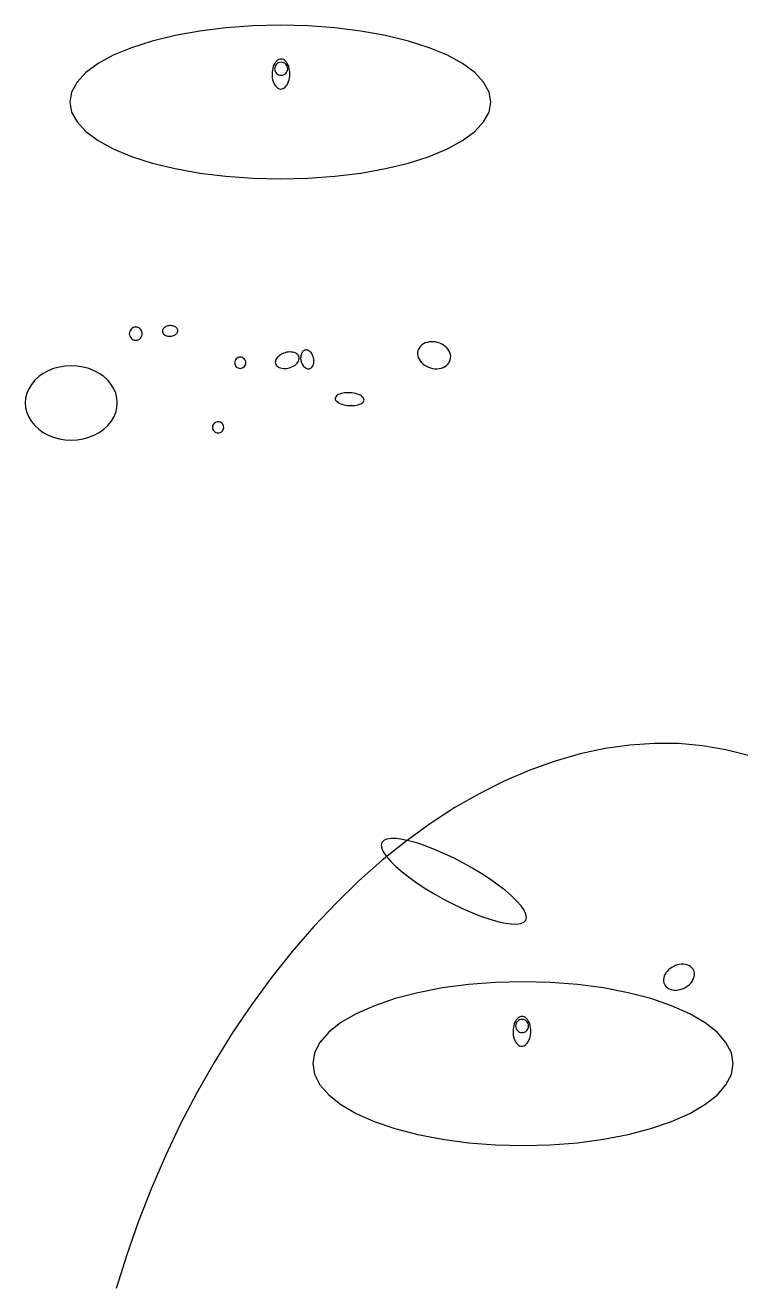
# Model space of a CAD drawing. Extents: x -1 to 217, y -22 to 302.
# Drawn here: x 132.1 to 170.5, y 66.3 to 134.1 of the extents above; entities that cross this region are included whole.
import ezdxf

# ---------------------------------------------------------------- set-up
doc = ezdxf.new("R2010")
doc.units = 0

msp = doc.modelspace()

# ---------------------------------------------------------------- linework, layer by layer
at = {"layer": 'CIRCLES'}
for p, q in [((145.472, 131.81), (145.465, 131.741)), ((145.465, 131.741), (145.472, 131.673)), ((145.492, 131.876), (145.472, 131.81)), ((145.472, 131.673), (145.492, 131.607)), ((145.524, 131.937), (145.492, 131.876)), ((145.492, 131.607), (145.524, 131.546)), ((145.568, 131.99), (145.524, 131.937)), ((145.524, 131.546), (145.568, 131.492)), ((145.621, 132.034), (145.568, 131.99)), ((145.682, 132.067), (145.621, 132.034)), ((145.748, 132.087), (145.682, 132.067)), ((145.817, 132.094), (145.748, 132.087)), ((145.886, 132.087), (145.817, 132.094)), ((145.952, 132.067), (145.886, 132.087)), ((146.013, 132.034), (145.952, 132.067)), ((146.066, 131.99), (146.013, 132.034)), ((146.11, 131.937), (146.066, 131.99)), ((146.066, 131.492), (146.11, 131.546)), ((146.143, 131.876), (146.11, 131.937)), ((146.11, 131.546), (146.143, 131.607)), ((146.163, 131.81), (146.143, 131.876)), ((146.143, 131.607), (146.163, 131.673)), ((146.169, 131.741), (146.163, 131.81)), ((146.163, 131.673), (146.169, 131.741)), ((145.568, 131.492), (145.621, 131.448)), ((145.621, 131.448), (145.682, 131.416)), ((145.682, 131.416), (145.748, 131.396)), ((145.748, 131.396), (145.817, 131.389)), ((145.817, 131.389), (145.886, 131.396)), ((145.886, 131.396), (145.952, 131.416)), ((145.952, 131.416), (146.013, 131.448)), ((146.013, 131.448), (146.066, 131.492)), ((137.661, 117.564), (137.654, 117.496)), ((137.654, 117.496), (137.661, 117.428)), ((137.68, 117.63), (137.661, 117.564)), ((137.661, 117.428), (137.68, 117.362)), ((137.713, 117.69), (137.68, 117.63)), ((137.68, 117.362), (137.713, 117.302)), ((137.756, 117.743), (137.713, 117.69)), ((137.713, 117.302), (137.756, 117.249)), ((137.809, 117.787), (137.756, 117.743)), ((137.869, 117.819), (137.809, 117.787)), ((137.935, 117.839), (137.869, 117.819)), ((138.003, 117.845), (137.935, 117.839)), ((138.071, 117.839), (138.003, 117.845)), ((138.137, 117.819), (138.071, 117.839)), ((138.197, 117.787), (138.137, 117.819)), ((138.25, 117.743), (138.197, 117.787)), ((138.294, 117.69), (138.25, 117.743)), ((138.25, 117.249), (138.294, 117.302)), ((138.326, 117.63), (138.294, 117.69)), ((138.294, 117.302), (138.326, 117.362)), ((138.346, 117.564), (138.326, 117.63)), ((138.326, 117.362), (138.346, 117.428)), ((138.352, 117.496), (138.346, 117.564)), ((138.346, 117.428), (138.352, 117.496)), ((137.756, 117.249), (137.809, 117.206)), ((137.809, 117.206), (137.869, 117.173)), ((137.869, 117.173), (137.935, 117.154)), ((137.935, 117.154), (138.003, 117.147)), ((138.003, 117.147), (138.071, 117.154)), ((138.071, 117.154), (138.137, 117.173)), ((138.137, 117.173), (138.197, 117.206)), ((138.197, 117.206), (138.25, 117.249)), ((143.321, 115.989), (143.315, 115.93)), ((143.315, 115.93), (143.321, 115.871)), ((143.338, 116.045), (143.321, 115.989)), ((143.366, 116.097), (143.338, 116.045)), ((143.403, 116.143), (143.366, 116.097)), ((143.449, 116.18), (143.403, 116.143)), ((143.501, 116.208), (143.449, 116.18)), ((143.557, 116.225), (143.501, 116.208)), ((143.616, 116.231), (143.557, 116.225)), ((143.675, 116.225), (143.616, 116.231)), ((143.731, 116.208), (143.675, 116.225)), ((143.783, 116.18), (143.731, 116.208)), ((143.829, 116.143), (143.783, 116.18)), ((143.866, 116.097), (143.829, 116.143)), ((143.894, 116.045), (143.866, 116.097)), ((143.911, 115.989), (143.894, 116.045)), ((143.917, 115.93), (143.911, 115.989)), ((143.911, 115.871), (143.917, 115.93)), ((143.321, 115.871), (143.338, 115.815)), ((143.338, 115.815), (143.366, 115.763)), ((143.366, 115.763), (143.403, 115.717)), ((143.403, 115.717), (143.449, 115.68)), ((143.449, 115.68), (143.501, 115.652)), ((143.501, 115.652), (143.557, 115.635)), ((143.557, 115.635), (143.616, 115.629)), ((143.616, 115.629), (143.675, 115.635)), ((143.675, 115.635), (143.731, 115.652)), ((143.731, 115.652), (143.783, 115.68)), ((143.783, 115.68), (143.829, 115.717)), ((143.829, 115.717), (143.866, 115.763)), ((143.866, 115.763), (143.894, 115.815)), ((143.894, 115.815), (143.911, 115.871)), ((142.153, 112.574), (142.135, 112.517)), ((142.18, 112.626), (142.153, 112.574)), ((142.218, 112.671), (142.18, 112.626)), ((142.263, 112.709), (142.218, 112.671)), ((142.315, 112.736), (142.263, 112.709)), ((142.372, 112.754), (142.315, 112.736)), ((142.43, 112.759), (142.372, 112.754)), ((142.489, 112.754), (142.43, 112.759)), ((142.546, 112.736), (142.489, 112.754)), ((142.598, 112.709), (142.546, 112.736)), ((142.643, 112.671), (142.598, 112.709)), ((142.681, 112.626), (142.643, 112.671)), ((142.708, 112.574), (142.681, 112.626)), ((142.726, 112.517), (142.708, 112.574)), ((142.135, 112.517), (142.13, 112.459)), ((142.13, 112.459), (142.135, 112.4)), ((142.135, 112.4), (142.153, 112.343)), ((142.153, 112.343), (142.18, 112.291)), ((142.18, 112.291), (142.218, 112.246)), ((142.218, 112.246), (142.263, 112.208)), ((142.263, 112.208), (142.315, 112.181)), ((142.315, 112.181), (142.372, 112.163)), ((142.372, 112.163), (142.43, 112.158)), ((142.43, 112.158), (142.489, 112.163)), ((142.489, 112.163), (142.546, 112.181)), ((142.546, 112.181), (142.598, 112.208)), ((142.598, 112.208), (142.643, 112.246)), ((142.643, 112.246), (142.681, 112.291)), ((142.681, 112.291), (142.708, 112.343)), ((142.708, 112.343), (142.726, 112.4)), ((142.731, 112.459), (142.726, 112.517)), ((142.726, 112.4), (142.731, 112.459)), ((158.426, 80.333), (158.419, 80.264)), ((158.419, 80.264), (158.426, 80.195)), ((158.446, 80.399), (158.426, 80.333)), ((158.426, 80.195), (158.446, 80.129)), ((158.478, 80.46), (158.446, 80.399)), ((158.446, 80.129), (158.478, 80.068)), ((158.522, 80.513), (158.478, 80.46)), ((158.478, 80.068), (158.522, 80.015)), ((158.575, 80.557), (158.522, 80.513)), ((158.522, 80.015), (158.575, 79.971)), ((158.636, 80.589), (158.575, 80.557)), ((158.702, 80.61), (158.636, 80.589)), ((158.771, 80.616), (158.702, 80.61)), ((158.84, 80.61), (158.771, 80.616)), ((158.906, 80.589), (158.84, 80.61)), ((158.967, 80.557), (158.906, 80.589)), ((159.02, 80.513), (158.967, 80.557)), ((158.967, 79.971), (159.02, 80.015)), ((159.064, 80.46), (159.02, 80.513)), ((159.02, 80.015), (159.064, 80.068)), ((159.097, 80.399), (159.064, 80.46)), ((159.064, 80.068), (159.097, 80.129)), ((159.117, 80.333), (159.097, 80.399)), ((159.097, 80.129), (159.117, 80.195)), ((159.123, 80.264), (159.117, 80.333)), ((159.117, 80.195), (159.123, 80.264)), ((158.575, 79.971), (158.636, 79.939)), ((158.636, 79.939), (158.702, 79.918)), ((158.702, 79.918), (158.771, 79.912)), ((158.771, 79.912), (158.84, 79.918)), ((158.84, 79.918), (158.906, 79.939)), ((158.906, 79.939), (158.967, 79.971))]:
    msp.add_line(p, q, dxfattribs=at)
at = {"layer": 'ELLIPSES'}
for p, q in [((141.444, 133.769), (140.117, 133.53)), ((142.846, 133.943), (141.444, 133.769)), ((144.298, 134.048), (142.846, 133.943)), ((145.775, 134.084), (144.298, 134.048)), ((147.252, 134.048), (145.775, 134.084)), ((148.703, 133.943), (147.252, 134.048)), ((150.105, 133.769), (148.703, 133.943)), ((151.433, 133.53), (150.105, 133.769)), ((137.773, 132.873), (136.797, 132.467)), ((138.886, 133.23), (137.773, 132.873)), ((140.117, 133.53), (138.886, 133.23)), ((152.663, 133.23), (151.433, 133.53)), ((153.776, 132.873), (152.663, 133.23)), ((154.752, 132.467), (153.776, 132.873)), ((136.797, 132.467), (135.975, 132.017)), ((145.629, 132.2), (145.572, 132.154)), ((145.688, 132.234), (145.629, 132.2)), ((145.75, 132.254), (145.688, 132.234)), ((145.812, 132.26), (145.75, 132.254)), ((145.875, 132.253), (145.812, 132.26)), ((145.936, 132.232), (145.875, 132.253)), ((145.995, 132.198), (145.936, 132.232)), ((146.051, 132.151), (145.995, 132.198)), ((155.574, 132.017), (154.752, 132.467)), ((135.32, 131.532), (134.845, 131.02)), ((135.975, 132.017), (135.32, 131.532)), ((145.333, 131.565), (145.328, 131.46)), ((145.346, 131.668), (145.333, 131.565)), ((145.367, 131.767), (145.346, 131.668)), ((145.395, 131.861), (145.367, 131.767)), ((145.431, 131.948), (145.395, 131.861)), ((145.472, 132.027), (145.431, 131.948)), ((145.52, 132.096), (145.472, 132.027)), ((145.572, 132.154), (145.52, 132.096)), ((146.102, 132.092), (146.051, 132.151)), ((146.149, 132.022), (146.102, 132.092)), ((146.189, 131.943), (146.149, 132.022)), ((146.224, 131.855), (146.189, 131.943)), ((146.251, 131.761), (146.224, 131.855)), ((146.27, 131.661), (146.251, 131.761)), ((146.281, 131.558), (146.27, 131.661)), ((146.285, 131.453), (146.281, 131.558)), ((156.229, 131.532), (155.574, 132.017)), ((156.705, 131.02), (156.229, 131.532)), ((134.845, 131.02), (134.556, 130.49)), ((145.328, 131.46), (145.332, 131.355)), ((145.332, 131.355), (145.343, 131.252)), ((145.343, 131.252), (145.362, 131.152)), ((145.362, 131.152), (145.389, 131.058)), ((145.389, 131.058), (145.424, 130.97)), ((145.424, 130.97), (145.464, 130.891)), ((145.464, 130.891), (145.511, 130.822)), ((146.093, 130.817), (146.141, 130.886)), ((146.141, 130.886), (146.182, 130.965)), ((146.182, 130.965), (146.218, 131.052)), ((146.218, 131.052), (146.246, 131.146)), ((146.246, 131.146), (146.267, 131.246)), ((146.267, 131.246), (146.28, 131.349)), ((146.28, 131.349), (146.285, 131.453)), ((156.994, 130.49), (156.705, 131.02)), ((134.556, 130.49), (134.459, 129.951)), ((145.511, 130.822), (145.562, 130.763)), ((145.562, 130.763), (145.618, 130.716)), ((145.618, 130.716), (145.677, 130.682)), ((145.677, 130.682), (145.738, 130.661)), ((145.738, 130.661), (145.801, 130.653)), ((145.801, 130.653), (145.863, 130.66)), ((145.863, 130.66), (145.925, 130.68)), ((145.925, 130.68), (145.984, 130.713)), ((145.984, 130.713), (146.041, 130.759)), ((146.041, 130.759), (146.093, 130.817)), ((157.09, 129.951), (156.994, 130.49)), ((134.459, 129.951), (134.556, 129.411)), ((156.994, 129.411), (157.09, 129.951)), ((134.556, 129.411), (134.845, 128.881)), ((134.845, 128.881), (135.321, 128.369)), ((156.229, 128.369), (156.705, 128.881)), ((156.705, 128.881), (156.994, 129.411)), ((135.321, 128.369), (135.975, 127.884)), ((155.574, 127.884), (156.229, 128.369)), ((135.975, 127.884), (136.797, 127.434)), ((154.752, 127.434), (155.574, 127.884)), ((136.797, 127.434), (137.773, 127.028)), ((137.773, 127.028), (138.886, 126.671)), ((152.663, 126.672), (153.776, 127.028)), ((153.776, 127.028), (154.752, 127.434)), ((138.886, 126.671), (140.117, 126.371)), ((140.117, 126.371), (141.444, 126.132)), ((141.444, 126.132), (142.846, 125.958)), ((148.703, 125.958), (150.105, 126.132)), ((150.105, 126.132), (151.433, 126.371)), ((151.433, 126.371), (152.663, 126.672)), ((142.846, 125.958), (144.298, 125.853)), ((144.298, 125.853), (145.775, 125.817)), ((145.775, 125.817), (147.252, 125.853)), ((147.252, 125.853), (148.703, 125.958)), ((139.437, 117.65), (139.436, 117.613)), ((139.436, 117.613), (139.442, 117.576)), ((139.445, 117.687), (139.437, 117.65)), ((139.442, 117.576), (139.455, 117.54)), ((139.46, 117.724), (139.445, 117.687)), ((139.455, 117.54), (139.475, 117.507)), ((139.481, 117.759), (139.46, 117.724)), ((139.475, 117.507), (139.502, 117.475)), ((139.509, 117.792), (139.481, 117.759)), ((139.502, 117.475), (139.534, 117.446)), ((139.542, 117.823), (139.509, 117.792)), ((139.534, 117.446), (139.572, 117.421)), ((139.581, 117.85), (139.542, 117.823)), ((139.572, 117.421), (139.614, 117.399)), ((139.625, 117.874), (139.581, 117.85)), ((139.614, 117.399), (139.661, 117.382)), ((139.672, 117.894), (139.625, 117.874)), ((139.661, 117.382), (139.711, 117.369)), ((139.723, 117.91), (139.672, 117.894)), ((139.711, 117.369), (139.763, 117.361)), ((139.775, 117.921), (139.723, 117.91)), ((139.763, 117.361), (139.816, 117.358)), ((139.829, 117.927), (139.775, 117.921)), ((139.816, 117.358), (139.871, 117.359)), ((139.883, 117.929), (139.829, 117.927)), ((139.871, 117.359), (139.924, 117.366)), ((139.937, 117.925), (139.883, 117.929)), ((139.924, 117.366), (139.977, 117.377)), ((139.989, 117.917), (139.937, 117.925)), ((139.977, 117.377), (140.027, 117.392)), ((140.039, 117.904), (139.989, 117.917)), ((140.027, 117.392), (140.075, 117.412)), ((140.085, 117.887), (140.039, 117.904)), ((140.075, 117.412), (140.118, 117.436)), ((140.128, 117.865), (140.085, 117.887)), ((140.118, 117.436), (140.157, 117.464)), ((140.165, 117.84), (140.128, 117.865)), ((140.157, 117.464), (140.191, 117.494)), ((140.198, 117.811), (140.165, 117.84)), ((140.191, 117.494), (140.219, 117.527)), ((140.224, 117.78), (140.198, 117.811)), ((140.219, 117.527), (140.24, 117.562)), ((140.244, 117.746), (140.224, 117.78)), ((140.24, 117.562), (140.255, 117.599)), ((140.257, 117.71), (140.244, 117.746)), ((140.255, 117.599), (140.263, 117.636)), ((140.264, 117.673), (140.257, 117.71)), ((140.263, 117.636), (140.264, 117.673)), ((147.071, 116.601), (147.03, 116.579)), ((147.114, 116.615), (147.071, 116.601)), ((147.159, 116.62), (147.114, 116.615)), ((147.205, 116.616), (147.159, 116.62)), ((147.252, 116.604), (147.205, 116.616)), ((147.298, 116.584), (147.252, 116.604)), ((153.201, 116.67), (153.168, 116.583)), ((153.248, 116.752), (153.201, 116.67)), ((153.308, 116.826), (153.248, 116.752)), ((153.381, 116.893), (153.308, 116.826)), ((153.466, 116.949), (153.381, 116.893)), ((153.56, 116.995), (153.466, 116.949)), ((153.662, 117.03), (153.56, 116.995)), ((153.771, 117.054), (153.662, 117.03)), ((153.884, 117.064), (153.771, 117.054)), ((154, 117.063), (153.884, 117.064)), ((154.117, 117.049), (154, 117.063)), ((154.232, 117.023), (154.117, 117.049)), ((154.345, 116.985), (154.232, 117.023)), ((154.452, 116.936), (154.345, 116.985)), ((154.552, 116.877), (154.452, 116.936)), ((154.643, 116.809), (154.552, 116.877)), ((154.724, 116.732), (154.643, 116.809)), ((154.793, 116.649), (154.724, 116.732)), ((154.849, 116.561), (154.793, 116.649)), ((145.506, 115.995), (145.505, 115.938)), ((145.505, 115.938), (145.515, 115.884)), ((145.518, 116.052), (145.506, 115.995)), ((145.541, 116.111), (145.518, 116.052)), ((145.574, 116.168), (145.541, 116.111)), ((145.617, 116.224), (145.574, 116.168)), ((145.669, 116.277), (145.617, 116.224)), ((145.729, 116.326), (145.669, 116.277)), ((145.797, 116.371), (145.729, 116.326)), ((145.87, 116.411), (145.797, 116.371)), ((145.948, 116.445), (145.87, 116.411)), ((146.03, 116.472), (145.948, 116.445)), ((146.113, 116.493), (146.03, 116.472)), ((146.197, 116.506), (146.113, 116.493)), ((146.28, 116.512), (146.197, 116.506)), ((146.361, 116.51), (146.28, 116.512)), ((146.439, 116.501), (146.361, 116.51)), ((146.511, 116.484), (146.439, 116.501)), ((146.577, 116.46), (146.511, 116.484)), ((146.636, 116.43), (146.577, 116.46)), ((146.686, 116.393), (146.636, 116.43)), ((146.678, 115.912), (146.721, 115.968)), ((146.728, 116.35), (146.686, 116.393)), ((146.721, 115.968), (146.754, 116.025)), ((146.759, 116.303), (146.728, 116.35)), ((146.754, 116.025), (146.777, 116.083)), ((146.78, 116.252), (146.759, 116.303)), ((146.777, 116.083), (146.788, 116.141)), ((146.79, 116.198), (146.78, 116.252)), ((146.788, 116.141), (146.79, 116.198)), ((146.868, 116.238), (146.867, 116.172)), ((146.867, 116.172), (146.872, 116.106)), ((146.875, 116.301), (146.868, 116.238)), ((146.872, 116.106), (146.884, 116.04)), ((146.888, 116.36), (146.875, 116.301)), ((146.884, 116.04), (146.901, 115.975)), ((146.906, 116.416), (146.888, 116.36)), ((146.901, 115.975), (146.923, 115.913)), ((146.93, 116.466), (146.906, 116.416)), ((146.959, 116.511), (146.93, 116.466)), ((146.992, 116.548), (146.959, 116.511)), ((147.03, 116.579), (146.992, 116.548)), ((147.342, 116.556), (147.298, 116.584)), ((147.385, 116.519), (147.342, 116.556)), ((147.425, 116.477), (147.385, 116.519)), ((147.461, 116.427), (147.425, 116.477)), ((147.493, 116.373), (147.461, 116.427)), ((147.521, 116.314), (147.493, 116.373)), ((147.544, 116.251), (147.521, 116.314)), ((147.561, 116.187), (147.544, 116.251)), ((147.557, 115.866), (147.569, 115.926)), ((147.572, 116.121), (147.561, 116.187)), ((147.569, 115.926), (147.576, 115.989)), ((147.577, 116.054), (147.572, 116.121)), ((147.576, 115.989), (147.577, 116.054)), ((153.151, 116.492), (153.148, 116.397)), ((153.148, 116.397), (153.161, 116.302)), ((153.168, 116.583), (153.151, 116.492)), ((153.161, 116.302), (153.189, 116.208)), ((153.189, 116.208), (153.231, 116.116)), ((153.231, 116.116), (153.288, 116.027)), ((153.288, 116.027), (153.357, 115.944)), ((153.357, 115.944), (153.438, 115.868)), ((154.772, 115.85), (154.832, 115.924)), ((154.832, 115.924), (154.879, 116.006)), ((154.891, 116.468), (154.849, 116.561)), ((154.879, 116.006), (154.912, 116.093)), ((154.919, 116.374), (154.891, 116.468)), ((154.912, 116.093), (154.93, 116.185)), ((154.932, 116.279), (154.919, 116.374)), ((154.93, 116.185), (154.932, 116.279)), ((133.029, 115.357), (132.785, 115.185)), ((133.298, 115.503), (133.029, 115.357)), ((133.588, 115.618), (133.298, 115.503)), ((133.895, 115.702), (133.588, 115.618)), ((134.212, 115.753), (133.895, 115.702)), ((134.535, 115.771), (134.212, 115.753)), ((134.858, 115.753), (134.535, 115.771)), ((135.176, 115.702), (134.858, 115.753)), ((135.482, 115.618), (135.176, 115.702)), ((135.773, 115.503), (135.482, 115.618)), ((136.042, 115.357), (135.773, 115.503)), ((136.285, 115.185), (136.042, 115.357)), ((145.515, 115.884), (145.536, 115.832)), ((145.536, 115.832), (145.567, 115.785)), ((145.567, 115.785), (145.609, 115.743)), ((145.609, 115.743), (145.659, 115.706)), ((145.659, 115.706), (145.718, 115.676)), ((145.718, 115.676), (145.784, 115.652)), ((145.784, 115.652), (145.856, 115.635)), ((145.856, 115.635), (145.933, 115.626)), ((145.933, 115.626), (146.014, 115.624)), ((146.014, 115.624), (146.098, 115.63)), ((146.098, 115.63), (146.182, 115.643)), ((146.182, 115.643), (146.265, 115.664)), ((146.265, 115.664), (146.347, 115.691)), ((146.347, 115.691), (146.425, 115.725)), ((146.425, 115.725), (146.498, 115.765)), ((146.498, 115.765), (146.566, 115.81)), ((146.566, 115.81), (146.626, 115.859)), ((146.626, 115.859), (146.678, 115.912)), ((146.923, 115.913), (146.951, 115.854)), ((146.951, 115.854), (146.983, 115.799)), ((146.983, 115.799), (147.019, 115.75)), ((147.019, 115.75), (147.059, 115.707)), ((147.059, 115.707), (147.102, 115.671)), ((147.102, 115.671), (147.147, 115.643)), ((147.147, 115.643), (147.193, 115.622)), ((147.193, 115.622), (147.239, 115.61)), ((147.239, 115.61), (147.285, 115.607)), ((147.285, 115.607), (147.33, 115.612)), ((147.33, 115.612), (147.374, 115.626)), ((147.374, 115.626), (147.414, 115.648)), ((147.414, 115.648), (147.452, 115.678)), ((147.452, 115.678), (147.485, 115.716)), ((147.485, 115.716), (147.514, 115.76)), ((147.514, 115.76), (147.538, 115.811)), ((147.538, 115.811), (147.557, 115.866)), ((153.438, 115.868), (153.529, 115.799)), ((153.529, 115.799), (153.629, 115.74)), ((153.629, 115.74), (153.736, 115.691)), ((153.736, 115.691), (153.848, 115.653)), ((153.848, 115.653), (153.963, 115.627)), ((153.963, 115.627), (154.08, 115.613)), ((154.08, 115.613), (154.196, 115.612)), ((154.196, 115.612), (154.309, 115.623)), ((154.309, 115.623), (154.418, 115.646)), ((154.418, 115.646), (154.521, 115.681)), ((154.521, 115.681), (154.615, 115.727)), ((154.615, 115.727), (154.699, 115.784)), ((154.699, 115.784), (154.772, 115.85)), ((132.392, 114.771), (132.249, 114.536)), ((132.572, 114.988), (132.392, 114.771)), ((132.785, 115.185), (132.572, 114.988)), ((136.499, 114.988), (136.285, 115.185)), ((136.679, 114.771), (136.499, 114.988)), ((136.822, 114.536), (136.679, 114.771)), ((132.082, 114.032), (132.06, 113.771)), ((132.145, 114.288), (132.082, 114.032)), ((132.249, 114.536), (132.145, 114.288)), ((136.926, 114.288), (136.822, 114.536)), ((136.989, 114.032), (136.926, 114.288)), ((137.01, 113.771), (136.989, 114.032)), ((148.737, 114.064), (148.727, 114.019)), ((148.727, 114.019), (148.731, 113.974)), ((148.731, 113.974), (148.748, 113.928)), ((148.759, 114.107), (148.737, 114.064)), ((148.748, 113.928), (148.778, 113.884)), ((148.794, 114.147), (148.759, 114.107)), ((148.841, 114.185), (148.794, 114.147)), ((148.9, 114.219), (148.841, 114.185)), ((148.968, 114.249), (148.9, 114.219)), ((149.046, 114.274), (148.968, 114.249)), ((149.132, 114.294), (149.046, 114.274)), ((149.224, 114.309), (149.132, 114.294)), ((149.321, 114.317), (149.224, 114.309)), ((149.42, 114.32), (149.321, 114.317)), ((149.522, 114.317), (149.42, 114.32)), ((149.622, 114.308), (149.522, 114.317)), ((149.721, 114.293), (149.622, 114.308)), ((149.816, 114.273), (149.721, 114.293)), ((149.905, 114.248), (149.816, 114.273)), ((149.988, 114.218), (149.905, 114.248)), ((150.062, 114.183), (149.988, 114.218)), ((150.127, 114.145), (150.062, 114.183)), ((150.181, 114.104), (150.127, 114.145)), ((150.223, 114.061), (150.181, 114.104)), ((150.253, 114.017), (150.223, 114.061)), ((150.27, 113.971), (150.253, 114.017)), ((150.265, 113.881), (150.274, 113.926)), ((150.274, 113.926), (150.27, 113.971)), ((132.06, 113.771), (132.082, 113.51)), ((132.082, 113.51), (132.145, 113.253)), ((132.145, 113.253), (132.249, 113.006)), ((136.822, 113.006), (136.926, 113.253)), ((136.926, 113.253), (136.989, 113.51)), ((136.989, 113.51), (137.01, 113.771)), ((148.778, 113.884), (148.821, 113.84)), ((148.821, 113.84), (148.874, 113.8)), ((148.874, 113.8), (148.939, 113.762)), ((148.939, 113.762), (149.013, 113.727)), ((149.013, 113.727), (149.096, 113.697)), ((149.096, 113.697), (149.186, 113.672)), ((149.186, 113.672), (149.281, 113.652)), ((149.281, 113.652), (149.379, 113.637)), ((149.379, 113.637), (149.48, 113.628)), ((149.48, 113.628), (149.581, 113.625)), ((149.581, 113.625), (149.681, 113.627)), ((149.681, 113.627), (149.778, 113.636)), ((149.778, 113.636), (149.87, 113.651)), ((149.87, 113.651), (149.955, 113.671)), ((149.955, 113.671), (150.033, 113.696)), ((150.033, 113.696), (150.102, 113.726)), ((150.102, 113.726), (150.16, 113.76)), ((150.16, 113.76), (150.207, 113.798)), ((150.207, 113.798), (150.243, 113.838)), ((150.243, 113.838), (150.265, 113.881)), ((132.249, 113.006), (132.392, 112.771)), ((132.392, 112.771), (132.572, 112.553)), ((132.572, 112.553), (132.785, 112.357)), ((136.285, 112.357), (136.499, 112.553)), ((136.499, 112.553), (136.679, 112.771)), ((136.679, 112.771), (136.822, 113.006)), ((132.785, 112.357), (133.029, 112.184)), ((133.029, 112.184), (133.298, 112.039)), ((133.298, 112.039), (133.588, 111.923)), ((133.588, 111.923), (133.895, 111.839)), ((135.176, 111.839), (135.482, 111.923)), ((135.482, 111.923), (135.773, 112.039)), ((135.773, 112.039), (136.042, 112.184)), ((136.042, 112.184), (136.285, 112.357)), ((133.895, 111.839), (134.212, 111.788)), ((134.212, 111.788), (134.535, 111.771)), ((134.535, 111.771), (134.858, 111.788)), ((134.858, 111.788), (135.176, 111.839)), ((163.237, 95.188), (161.894, 94.901)), ((164.569, 95.376), (163.237, 95.188)), ((165.887, 95.464), (164.569, 95.376)), ((167.186, 95.451), (165.887, 95.464)), ((168.464, 95.338), (167.186, 95.451)), ((169.715, 95.124), (168.464, 95.338)), ((170.936, 94.811), (169.715, 95.124)), ((160.545, 94.514), (159.193, 94.03)), ((161.894, 94.901), (160.545, 94.514)), ((159.193, 94.03), (157.843, 93.45)), ((157.843, 93.45), (156.499, 92.775)), ((156.499, 92.775), (155.164, 92.007)), ((155.164, 92.007), (153.843, 91.15)), ((153.843, 91.15), (152.539, 90.205)), ((151.33, 90.246), (151.228, 90.137)), ((152.539, 90.205), (151.257, 89.175)), ((151.496, 90.317), (151.33, 90.246)), ((151.724, 90.35), (151.496, 90.317)), ((152.009, 90.343), (151.724, 90.35)), ((152.347, 90.297), (152.009, 90.343)), ((152.733, 90.213), (152.347, 90.297)), ((153.159, 90.091), (152.733, 90.213)), ((151.228, 90.137), (151.193, 89.992)), ((151.193, 89.992), (151.224, 89.814)), ((151.224, 89.814), (151.322, 89.605)), ((151.322, 89.605), (151.485, 89.371)), ((153.618, 89.935), (153.159, 90.091)), ((154.103, 89.746), (153.618, 89.935)), ((154.605, 89.528), (154.103, 89.746)), ((155.115, 89.285), (154.605, 89.528)), ((151.257, 89.175), (150, 88.063)), ((151.485, 89.371), (151.709, 89.113)), ((151.709, 89.113), (151.991, 88.837)), ((151.991, 88.837), (152.327, 88.548)), ((155.625, 89.021), (155.115, 89.285)), ((156.126, 88.74), (155.625, 89.021)), ((152.327, 88.548), (152.71, 88.25)), ((152.71, 88.25), (153.134, 87.949)), ((156.609, 88.448), (156.126, 88.74)), ((157.066, 88.148), (156.609, 88.448)), ((157.49, 87.847), (157.066, 88.148)), ((150, 88.063), (148.773, 86.873)), ((153.134, 87.949), (153.591, 87.649)), ((153.591, 87.649), (154.075, 87.357)), ((157.873, 87.549), (157.49, 87.847)), ((158.209, 87.26), (157.873, 87.549)), ((148.773, 86.873), (147.578, 85.608)), ((154.075, 87.357), (154.576, 87.076)), ((154.576, 87.076), (155.085, 86.812)), ((155.085, 86.812), (155.596, 86.569)), ((158.491, 86.984), (158.209, 87.26)), ((158.716, 86.726), (158.491, 86.984)), ((155.596, 86.569), (156.097, 86.351)), ((156.097, 86.351), (156.582, 86.162)), ((156.582, 86.162), (157.041, 86.006)), ((158.878, 86.492), (158.716, 86.726)), ((158.976, 86.283), (158.878, 86.492)), ((158.972, 85.96), (159.007, 86.105)), ((159.007, 86.105), (158.976, 86.283)), ((147.578, 85.608), (146.419, 84.272)), ((157.041, 86.006), (157.467, 85.884)), ((157.467, 85.884), (157.853, 85.8)), ((157.853, 85.8), (158.191, 85.754)), ((158.191, 85.754), (158.477, 85.747)), ((158.477, 85.747), (158.704, 85.78)), ((158.704, 85.78), (158.871, 85.851)), ((158.871, 85.851), (158.972, 85.96)), ((146.419, 84.272), (145.3, 82.869)), ((166.82, 83.415), (166.728, 83.351)), ((166.92, 83.47), (166.82, 83.415)), ((167.024, 83.515), (166.92, 83.47)), ((167.132, 83.549), (167.024, 83.515)), ((167.24, 83.572), (167.132, 83.549)), ((167.348, 83.583), (167.24, 83.572)), ((167.454, 83.582), (167.348, 83.583)), ((167.555, 83.57), (167.454, 83.582)), ((167.651, 83.546), (167.555, 83.57)), ((167.738, 83.51), (167.651, 83.546)), ((167.817, 83.464), (167.738, 83.51)), ((167.885, 83.408), (167.817, 83.464)), ((167.941, 83.343), (167.885, 83.408)), ((145.3, 82.869), (144.224, 81.402)), ((166.386, 82.848), (166.374, 82.758)), ((166.374, 82.758), (166.376, 82.67)), ((166.412, 82.939), (166.386, 82.848)), ((166.451, 83.029), (166.412, 82.939)), ((166.503, 83.117), (166.451, 83.029)), ((166.568, 83.201), (166.503, 83.117)), ((166.643, 83.279), (166.568, 83.201)), ((166.728, 83.351), (166.643, 83.279)), ((167.905, 82.66), (167.957, 82.748)), ((167.985, 83.271), (167.941, 83.343)), ((167.957, 82.748), (167.997, 82.838)), ((168.015, 83.192), (167.985, 83.271)), ((167.997, 82.838), (168.022, 82.929)), ((168.032, 83.107), (168.015, 83.192)), ((168.022, 82.929), (168.034, 83.019)), ((168.034, 83.019), (168.032, 83.107)), ((153.168, 82.057), (151.939, 81.737)), ((154.494, 82.312), (153.168, 82.057)), ((155.894, 82.497), (154.494, 82.312)), ((157.343, 82.609), (155.894, 82.497)), ((158.818, 82.647), (157.343, 82.609)), ((160.293, 82.609), (158.818, 82.647)), ((161.743, 82.496), (160.293, 82.609)), ((163.142, 82.311), (161.743, 82.496)), ((164.468, 82.056), (163.142, 82.311)), ((165.697, 81.735), (164.468, 82.056)), ((166.376, 82.67), (166.393, 82.586)), ((166.393, 82.586), (166.423, 82.507)), ((166.423, 82.507), (166.467, 82.434)), ((166.467, 82.434), (166.524, 82.369)), ((166.524, 82.369), (166.592, 82.314)), ((166.592, 82.314), (166.67, 82.267)), ((166.67, 82.267), (166.758, 82.232)), ((166.758, 82.232), (166.853, 82.208)), ((166.853, 82.208), (166.954, 82.195)), ((166.954, 82.195), (167.06, 82.195)), ((167.06, 82.195), (167.168, 82.206)), ((167.168, 82.206), (167.277, 82.229)), ((167.277, 82.229), (167.384, 82.263)), ((167.384, 82.263), (167.488, 82.308)), ((167.488, 82.308), (167.588, 82.363)), ((167.588, 82.363), (167.681, 82.426)), ((167.681, 82.426), (167.766, 82.498)), ((167.766, 82.498), (167.841, 82.577)), ((167.841, 82.577), (167.905, 82.66)), ((144.224, 81.402), (143.194, 79.878)), ((150.828, 81.358), (149.853, 80.925)), ((151.939, 81.737), (150.828, 81.358)), ((166.808, 81.355), (165.697, 81.735)), ((167.783, 80.922), (166.808, 81.355)), ((149.853, 80.925), (149.032, 80.446)), ((158.526, 80.677), (158.474, 80.619)), ((158.583, 80.723), (158.526, 80.677)), ((158.642, 80.756), (158.583, 80.723)), ((158.704, 80.776), (158.642, 80.756)), ((158.766, 80.783), (158.704, 80.776)), ((158.829, 80.775), (158.766, 80.783)), ((158.89, 80.754), (158.829, 80.775)), ((158.949, 80.72), (158.89, 80.754)), ((159.005, 80.673), (158.949, 80.72)), ((159.056, 80.615), (159.005, 80.673)), ((168.604, 80.443), (167.783, 80.922)), ((149.032, 80.446), (148.378, 79.929)), ((158.287, 80.088), (158.282, 79.983)), ((158.3, 80.191), (158.287, 80.088)), ((158.321, 80.29), (158.3, 80.191)), ((158.349, 80.384), (158.321, 80.29)), ((158.385, 80.471), (158.349, 80.384)), ((158.426, 80.55), (158.385, 80.471)), ((158.474, 80.619), (158.426, 80.55)), ((159.103, 80.545), (159.056, 80.615)), ((159.143, 80.466), (159.103, 80.545)), ((159.178, 80.378), (159.143, 80.466)), ((159.205, 80.284), (159.178, 80.378)), ((159.224, 80.184), (159.205, 80.284)), ((159.235, 80.081), (159.224, 80.184)), ((159.239, 79.976), (159.235, 80.081)), ((169.257, 79.926), (168.604, 80.443)), ((143.194, 79.878), (142.213, 78.299)), ((147.903, 79.383), (147.615, 78.818)), ((148.378, 79.929), (147.903, 79.383)), ((158.282, 79.983), (158.286, 79.878)), ((158.286, 79.878), (158.297, 79.775)), ((158.297, 79.775), (158.316, 79.675)), ((158.316, 79.675), (158.343, 79.581)), ((158.343, 79.581), (158.378, 79.493)), ((158.378, 79.493), (158.418, 79.414)), ((158.418, 79.414), (158.465, 79.344)), ((158.465, 79.344), (158.516, 79.285)), ((158.995, 79.282), (159.047, 79.34)), ((159.047, 79.34), (159.095, 79.409)), ((159.095, 79.409), (159.136, 79.488)), ((159.136, 79.488), (159.172, 79.575)), ((159.172, 79.575), (159.2, 79.669)), ((159.2, 79.669), (159.221, 79.768)), ((159.221, 79.768), (159.234, 79.871)), ((159.234, 79.871), (159.239, 79.976)), ((169.732, 79.38), (169.257, 79.926)), ((170.021, 78.815), (169.732, 79.38)), ((147.615, 78.818), (147.518, 78.243)), ((158.516, 79.285), (158.572, 79.239)), ((158.572, 79.239), (158.631, 79.204)), ((158.631, 79.204), (158.692, 79.183)), ((158.692, 79.183), (158.755, 79.176)), ((158.755, 79.176), (158.817, 79.183)), ((158.817, 79.183), (158.879, 79.203)), ((158.879, 79.203), (158.938, 79.236)), ((158.938, 79.236), (158.995, 79.282)), ((170.117, 78.24), (170.021, 78.815)), ((142.213, 78.299), (141.285, 76.671)), ((147.518, 78.243), (147.615, 77.668)), ((170.021, 77.665), (170.117, 78.24)), ((147.615, 77.668), (147.903, 77.103)), ((169.732, 77.1), (170.021, 77.665)), ((141.285, 76.671), (140.412, 74.999)), ((147.903, 77.103), (148.378, 76.558)), ((169.257, 76.554), (169.732, 77.1)), ((148.378, 76.558), (149.031, 76.041)), ((149.031, 76.041), (149.853, 75.562)), ((167.782, 75.559), (168.603, 76.038)), ((168.603, 76.038), (169.257, 76.554)), ((149.853, 75.562), (150.827, 75.128)), ((166.807, 75.126), (167.782, 75.559)), ((140.412, 74.999), (139.597, 73.287)), ((150.827, 75.128), (151.938, 74.748)), ((151.938, 74.748), (153.167, 74.428)), ((164.467, 74.426), (165.696, 74.746)), ((165.696, 74.746), (166.807, 75.126)), ((153.167, 74.428), (154.493, 74.173)), ((154.493, 74.173), (155.892, 73.987)), ((155.892, 73.987), (157.342, 73.875)), ((160.292, 73.874), (161.742, 73.986)), ((161.742, 73.986), (163.141, 74.171)), ((163.141, 74.171), (164.467, 74.426)), ((139.597, 73.287), (138.841, 71.541)), ((157.342, 73.875), (158.817, 73.837)), ((158.817, 73.837), (160.292, 73.874)), ((138.841, 71.541), (138.148, 69.766)), ((138.148, 69.766), (137.52, 67.967)), ((137.52, 67.967), (136.957, 66.149))]:
    msp.add_line(p, q, dxfattribs=at)

doc.saveas('drawing.dxf')
